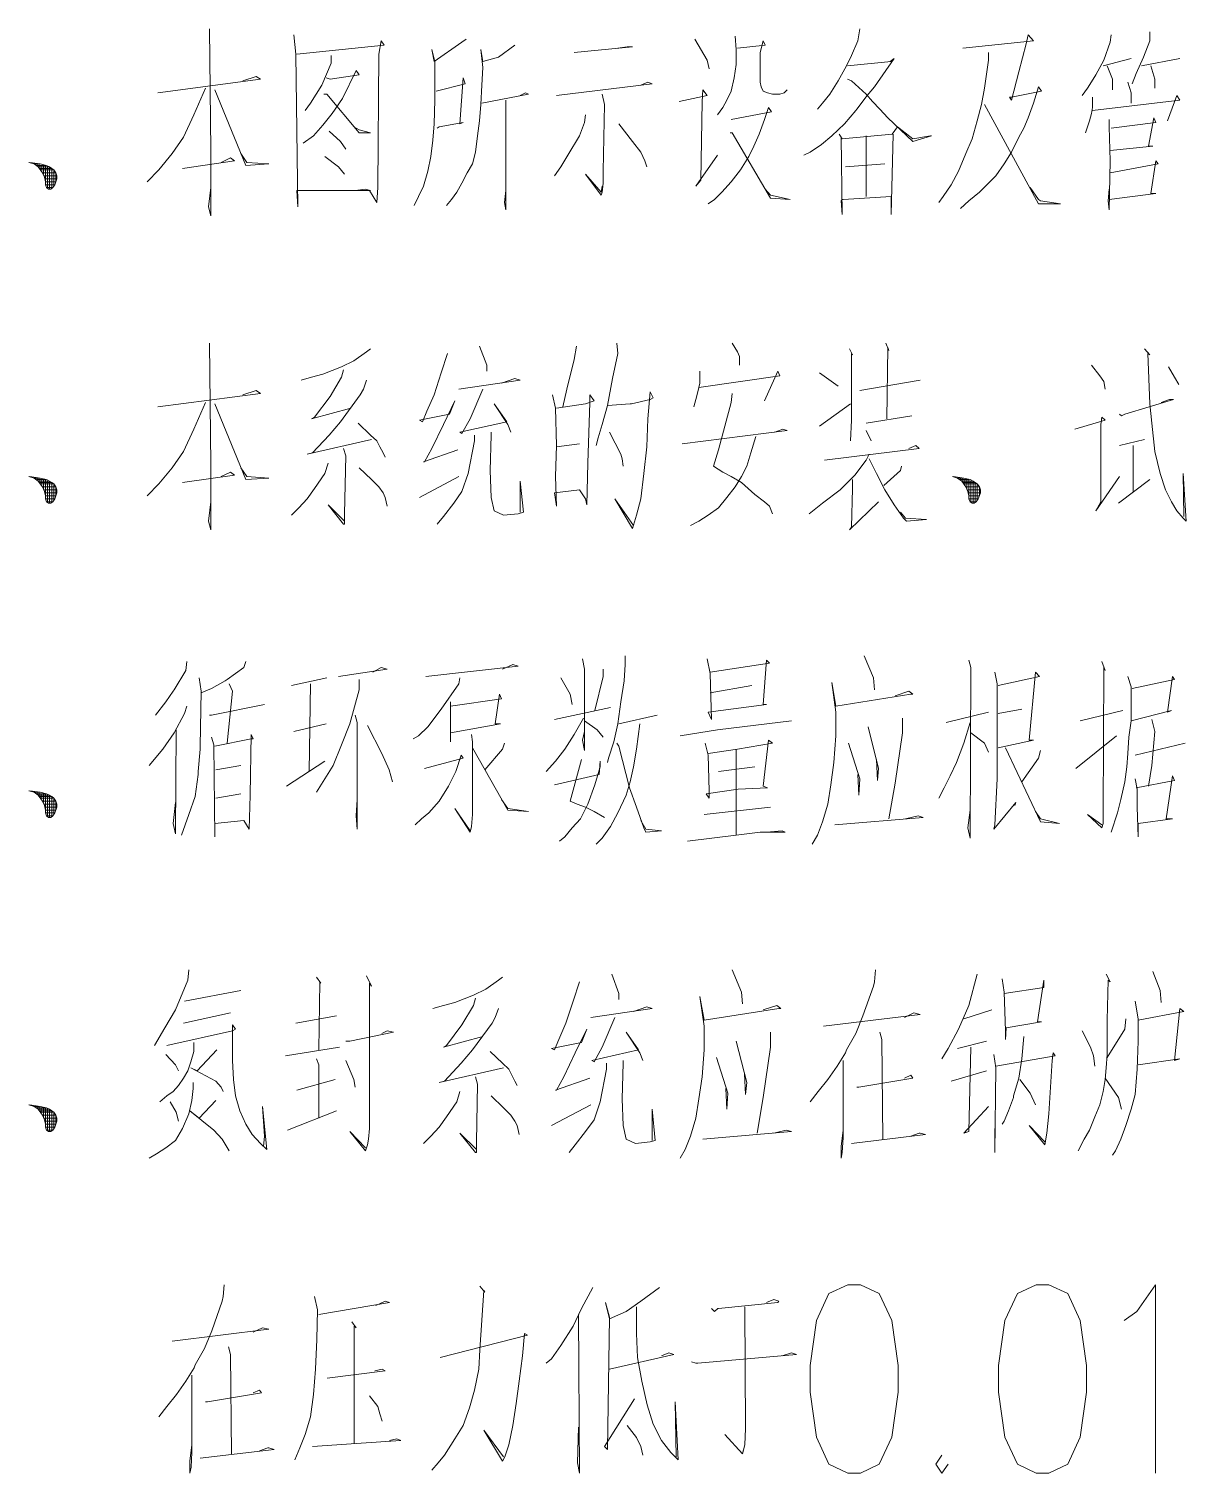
# Model space of a CAD drawing. Header units: millimetres. Extents: x 0 to 829, y 0 to 586.
# Drawn here: x 531.98 to 562.25, y 499.03 to 536.8 of the extents above; entities that cross this region are included whole.
import ezdxf

# ---------------------------------------------------------------- set-up
doc = ezdxf.new("R2010")
doc.units = ezdxf.units.MM

msp = doc.modelspace()

# ---------------------------------------------------------------- linework, layer by layer
at = {"color": 0, "lineweight": 0}
for points in [[(536.705528, 536.800778), (536.73375, 533.618722), (536.73375, 531.911278), (536.677306, 532.144111), (536.73375, 532.648583)], [(553.712944, 536.800778), (553.660028, 536.490333), (553.49775, 536.102278), (553.360167, 535.830639), (553.144972, 535.442583), (552.92625, 535.093333), (552.73575, 534.8605), (552.601694, 534.705278)], [(538.906861, 536.645556), (538.959778, 536.141083), (539.016222, 532.144111), (538.988, 532.570972), (540.917694, 532.570972), (540.780111, 532.609778), (540.508472, 532.570972)], [(538.988, 536.141083), (541.270472, 536.373917), (541.189333, 536.490333), (541.132889, 536.141083), (541.108194, 532.648583), (541.079972, 532.260528), (540.889472, 532.570972)], [(543.415361, 536.529139), (543.306, 536.451528), (542.57575, 535.947056), (542.519306, 536.2575), (542.600444, 535.947056), (542.600444, 534.938111), (542.57575, 534.317222), (542.547528, 533.890361), (542.491083, 533.4635), (542.409944, 533.075444), (542.304111, 532.687389), (542.166528, 532.41575), (542.057167, 532.182917)], [(544.692417, 536.373917), (544.2585, 536.063472), (543.852806, 535.947056), (543.796361, 536.2575), (543.852806, 535.791833), (543.824583, 535.326167), (543.796361, 534.821694), (543.768139, 534.394833), (543.715222, 534.006778), (543.662306, 533.579917), (543.581167, 533.269472), (543.443583, 533.036639), (543.306, 532.765), (543.171944, 532.532167), (543.034361, 532.338139), (542.900306, 532.182917)], [(549.394944, 536.529139), (549.7195, 535.985861), (549.775944, 535.753028)], [(550.453278, 536.60675), (550.4815, 536.2575), (550.4815, 535.869444), (550.425056, 535.520194), (550.343917, 535.170944), (550.234556, 534.938111), (550.128722, 534.744083), (549.991139, 534.550056)], [(550.509722, 536.296306), (551.239972, 536.373917), (551.187056, 536.490333), (551.105917, 536.179889), (551.105917, 535.90825), (551.105917, 535.675417), (551.105917, 535.403778), (551.134139, 535.287361), (551.187056, 535.170944), (551.296417, 535.132139), (551.430472, 535.093333), (551.620972, 535.093333), (551.730333, 535.132139), (551.811472, 535.20975)], [(556.404639, 536.296306), (558.253194, 536.490333), (558.115611, 536.645556), (558.062694, 536.412722), (557.872194, 535.675417), (557.681694, 534.938111), (557.62525, 535.015722), (557.681694, 535.015722), (558.468389, 535.170944), (558.38725, 535.287361), (558.253194, 534.8605), (558.115611, 534.472444), (558.00625, 534.200806), (557.872194, 533.967972), (557.681694, 533.579917), (557.491194, 533.269472), (557.272472, 532.959028), (557.081972, 532.765), (556.838556, 532.532167), (556.566917, 532.299333), (556.348194, 532.105306)], [(560.288722, 536.645556), (560.264028, 536.451528), (560.098222, 535.985861), (559.883028, 535.597806), (559.854806, 535.559), (559.664306, 535.248556), (559.53025, 535.054528)], [(561.294139, 536.723167), (561.294139, 536.490333), (561.131861, 536.063472), (560.941361, 535.636611), (560.832, 535.364972)], [(539.884056, 536.102278), (539.884056, 535.90825), (539.640639, 535.326167), (539.340778, 534.8605), (539.203194, 534.666472)], [(546.241111, 536.179889), (547.765111, 536.335111), (547.627528, 536.335111), (547.384111, 536.296306)], [(553.388389, 535.830639), (554.527861, 535.947056), (554.503167, 535.947056), (554.612528, 536.024667), (554.093944, 535.287361), (553.903444, 535.054528), (553.631806, 534.705278), (553.607111, 534.666472), (553.30725, 534.317222), (552.979167, 534.006778), (552.707528, 533.773944), (552.411194, 533.579917), (552.245389, 533.502306)], [(557.081972, 536.179889), (557.081972, 535.985861), (556.976139, 535.248556), (556.891472, 534.821694), (556.785639, 534.394833), (556.648056, 533.929167), (556.485778, 533.541111), (556.295278, 533.075444), (556.104778, 532.726194), (555.889583, 532.41575), (555.780222, 532.260528)], [(560.073528, 535.830639), (560.807306, 536.024667)], [(561.078944, 535.830639), (562.084361, 536.024667)], [(539.75, 535.520194), (539.855833, 535.481389), (540.617833, 535.597806), (540.536694, 535.714222), (540.183917, 534.976917), (539.912278, 534.588861), (539.665333, 534.278417), (539.421917, 534.006778), (539.150278, 533.81275)], [(560.179361, 535.830639), (560.316944, 535.481389), (560.316944, 535.20975)], [(561.322361, 535.830639), (561.431722, 535.481389), (561.431722, 535.248556)], [(536.596167, 535.248556), (536.296306, 534.550056), (536.024667, 533.967972), (535.728333, 533.541111), (535.375556, 533.11425), (535.075694, 532.803806)], [(535.347333, 535.132139), (538.0355, 535.481389), (537.926139, 535.559), (537.573361, 535.442583)], [(542.656889, 534.200806), (542.709806, 534.239611), (543.334222, 534.356028), (543.253083, 534.317222), (543.334222, 535.520194), (543.390667, 535.364972), (542.628667, 535.170944)], [(545.778972, 535.054528), (548.280167, 535.364972), (548.170806, 535.403778), (547.980306, 535.326167)], [(553.388389, 535.481389), (553.49775, 535.442583), (553.87875, 535.093333), (554.041028, 534.899306), (554.231528, 534.705278), (554.446722, 534.472444), (555.099361, 533.851556), (555.589722, 534.006778), (555.5615, 534.006778), (555.099361, 533.929167), (554.693667, 534.239611), (554.556083, 534.045583), (553.250806, 533.929167), (553.169667, 534.045583), (553.226111, 533.967972), (553.250806, 531.950083), (553.226111, 532.299333), (553.250806, 532.338139), (553.279028, 532.338139), (554.527861, 532.41575), (554.527861, 531.950083), (554.584306, 534.045583)], [(560.722639, 535.403778), (560.807306, 535.132139), (560.807306, 534.8605)], [(536.839583, 535.20975), (537.6545, 533.230667), (538.254222, 533.269472), (537.682722, 533.308278), (537.520444, 533.541111)], [(539.693556, 535.093333), (539.774694, 535.093333), (540.617833, 534.084389), (540.917694, 534.084389), (540.617833, 534.162), (540.48025, 534.239611)], [(543.824583, 534.8605), (545.045194, 535.093333), (544.964056, 535.132139), (544.83, 535.054528)], [(544.449, 534.938111), (544.449, 532.0665), (544.420778, 532.260528), (544.449, 532.570972)], [(546.974889, 535.093333), (547.031333, 534.821694), (547.003111, 533.075444), (547.003111, 532.765), (546.974889, 532.532167), (546.950194, 532.454556), (546.540972, 532.997833), (546.950194, 532.532167), (546.974889, 532.687389)], [(548.985722, 534.899306), (549.7195, 535.054528), (549.610139, 535.20975), (549.585444, 534.899306), (549.557222, 532.842611), (549.419639, 532.687389), (549.991139, 533.502306)], [(559.801889, 535.015722), (559.801889, 534.744083), (559.773667, 534.588861), (559.717222, 534.394833), (559.664306, 534.239611), (559.611389, 534.084389)], [(559.801889, 534.666472), (562.084361, 534.938111), (561.999694, 535.054528), (561.756278, 534.394833)], [(546.540972, 534.550056), (546.51275, 534.356028), (546.378694, 534.006778), (546.078833, 533.502306), (545.888333, 533.191861), (545.726056, 532.959028)], [(550.343917, 534.433639), (551.405778, 534.627667), (551.324639, 534.744083), (551.215278, 534.433639), (551.077694, 534.045583), (550.943639, 533.735139), (550.806056, 533.4635), (550.590861, 533.11425), (550.343917, 532.803806), (550.1005, 532.532167), (549.91, 532.338139), (549.747722, 532.221722)], [(556.976139, 534.821694), (558.38725, 532.221722), (558.95875, 532.221722), (558.440167, 532.299333), (558.38725, 532.338139), (558.168528, 532.648583)], [(539.831139, 534.123194), (540.127472, 533.851556), (540.265056, 533.657528)], [(547.408806, 534.317222), (547.765111, 533.851556), (547.980306, 533.579917), (548.089667, 533.347083), (548.142583, 533.191861)], [(560.235806, 534.433639), (560.235806, 534.239611), (560.264028, 533.347083), (560.235806, 532.0665), (560.207583, 532.299333), (560.235806, 532.609778)], [(560.288722, 534.200806), (561.456417, 534.356028), (561.4035, 534.472444), (561.265917, 533.735139), (561.375278, 533.735139), (560.264028, 533.618722)], [(550.319222, 534.084389), (550.372139, 534.084389), (551.377556, 532.376944), (551.892611, 532.338139), (551.377556, 532.454556), (551.239972, 532.609778)], [(553.87875, 534.006778), (553.87875, 532.41575)], [(535.999972, 533.153056), (537.358167, 533.347083), (537.248806, 533.424694), (537.005389, 533.308278)], [(539.721778, 533.4635), (540.074556, 533.191861), (540.236833, 532.997833)], [(560.264028, 533.036639), (561.512861, 533.269472), (561.456417, 533.347083), (561.322361, 532.493361), (561.456417, 532.493361), (560.235806, 532.338139)], [(532.003, 533.308278), (532.274639, 533.269472), (532.440444, 533.230667), (532.521583, 533.191861), (532.5745, 533.153056), (532.630944, 533.11425), (532.683861, 533.036639), (532.712083, 532.959028), (532.712083, 532.881417), (532.655639, 532.726194), (532.602722, 532.648583), (532.549806, 532.609778), (532.493361, 532.609778), (532.440444, 532.648583), (532.412222, 532.726194), (532.412222, 532.803806), (532.384, 532.920222), (532.331083, 533.036639), (532.221722, 533.191861), (532.112361, 533.269472), (531.978306, 533.308278)], [(532.112361, 533.269472), (532.249944, 533.269472)], [(532.1935, 533.230667), (532.1935, 533.269472)], [(532.412222, 533.230667), (532.1935, 533.230667)], [(532.221722, 533.191861), (532.521583, 533.191861)], [(532.249944, 533.269472), (532.249944, 533.153056)], [(532.5745, 533.153056), (532.249944, 533.153056)], [(532.302861, 533.075444), (532.302861, 533.230667)], [(532.302861, 533.11425), (532.602722, 533.11425)], [(532.683861, 533.036639), (532.331083, 533.036639)], [(532.359306, 533.230667), (532.359306, 532.997833)], [(532.412222, 532.726194), (532.412222, 533.230667)], [(532.465139, 533.191861), (532.465139, 532.648583)], [(532.521583, 532.609778), (532.521583, 533.191861)], [(532.5745, 533.153056), (532.5745, 532.648583)], [(532.630944, 532.687389), (532.630944, 533.11425)], [(532.683861, 533.036639), (532.683861, 532.803806)], [(553.335472, 533.191861), (554.365583, 533.269472)], [(532.384, 532.959028), (532.712083, 532.959028)], [(532.712083, 532.881417), (532.412222, 532.881417)], [(532.412222, 532.803806), (532.683861, 532.803806)], [(532.655639, 532.726194), (532.412222, 532.726194)], [(532.440444, 532.648583), (532.602722, 532.648583)], [(536.705528, 528.584583), (536.73375, 525.402528), (536.73375, 523.695083), (536.677306, 523.927917), (536.73375, 524.432389)], [(540.917694, 528.429361), (540.808333, 528.35175), (540.48025, 528.118917), (540.155694, 527.963694), (539.665333, 527.769667), (539.369, 527.692056), (539.097361, 527.614444)], [(543.768139, 528.506972), (543.958639, 528.0025), (543.958639, 527.847278)], [(546.297556, 528.506972), (546.241111, 528.157722), (546.050611, 527.381611), (545.944778, 526.915944)], [(547.355889, 528.584583), (547.384111, 528.312944), (547.246528, 527.65325), (547.112472, 526.95475), (546.974889, 526.450278), (546.865528, 526.101028), (546.812611, 525.907)], [(550.372139, 528.584583), (550.509722, 528.35175), (550.562639, 528.235333), (550.562639, 528.118917), (550.562639, 528.0025)], [(553.441306, 528.429361), (553.522444, 528.274139), (553.49775, 528.312944), (553.49775, 526.566694), (553.469528, 526.023417)], [(554.393806, 528.584583), (554.474944, 528.390556), (554.446722, 528.468167), (554.422028, 526.6055)], [(561.160083, 528.429361), (561.294139, 528.274139), (561.241222, 528.312944), (561.294139, 526.993556), (561.350583, 526.489083), (561.431722, 525.751778), (561.565778, 525.169694), (561.703361, 524.742833), (561.865639, 524.432389), (561.999694, 524.199556), (562.1655, 524.005528), (562.246639, 523.927917), (562.1655, 525.169694), (562.190194, 524.044333)], [(542.928528, 528.312944), (542.762722, 527.808472), (542.57575, 527.226389), (542.38525, 526.799528), (542.275889, 526.527889), (542.19475, 526.566694), (542.981444, 526.721917), (543.119028, 527.071167), (542.819167, 526.450278), (542.519306, 525.829389), (542.328806, 525.480139), (542.304111, 525.480139), (543.200167, 525.790583)], [(540.208611, 527.886083), (540.155694, 527.692056), (539.855833, 527.187583), (539.450139, 526.644306), (539.369, 526.6055), (540.399111, 526.877139)], [(549.529, 527.847278), (549.529, 527.536833), (549.476083, 527.304), (549.419639, 527.109972), (549.366722, 526.915944)], [(549.504306, 527.420417), (551.620972, 527.730861), (551.568056, 527.847278), (551.215278, 527.071167)], [(552.654611, 527.808472), (553.144972, 527.459222)], [(559.773667, 528.0025), (559.992389, 527.730861), (560.098222, 527.575639), (560.126444, 527.381611)], [(561.7845, 527.963694), (561.946778, 527.692056), (562.056139, 527.498028)], [(535.347333, 526.915944), (538.0355, 527.265194), (537.926139, 527.342806), (537.573361, 527.226389)], [(540.808333, 527.614444), (540.727194, 527.381611), (540.646056, 527.226389), (540.127472, 526.527889), (539.831139, 526.178639), (539.393694, 525.712972), (539.259639, 525.674167), (540.942389, 526.062222)], [(543.224861, 527.381611), (544.83, 527.614444), (544.692417, 527.65325), (544.339639, 527.536833)], [(543.852806, 527.381611), (543.524722, 526.6055), (543.306, 526.217444), (543.253083, 526.25625), (544.477222, 526.527889), (544.149139, 526.993556), (544.501917, 526.450278), (544.583056, 526.25625)], [(547.112472, 526.95475), (547.708667, 526.993556), (547.736889, 526.993556), (548.22725, 527.109972), (548.308389, 527.148778), (548.22725, 527.304), (548.170806, 526.6055), (548.142583, 525.868194), (548.061444, 525.169694), (547.980306, 524.51), (547.870944, 524.083139), (547.765111, 523.733889), (547.302972, 524.51), (547.789806, 523.8115)], [(553.712944, 527.342806), (555.289861, 527.614444)], [(536.596167, 527.032361), (536.296306, 526.333861), (536.024667, 525.751778), (535.728333, 525.324917), (535.375556, 524.898056), (535.075694, 524.587611)], [(536.839583, 526.993556), (537.6545, 525.014472), (538.254222, 525.053278), (537.682722, 525.092083), (537.520444, 525.324917)], [(545.673139, 527.226389), (545.754278, 526.877139), (545.778972, 525.907), (545.754278, 525.092083), (545.778972, 524.315972), (545.726056, 524.665222), (546.378694, 524.742833), (546.540972, 524.51), (546.569194, 524.354778), (546.593889, 525.441333), (546.650333, 527.032361), (546.650333, 527.226389), (546.759694, 527.071167), (546.540972, 526.993556), (545.778972, 526.877139)], [(550.372139, 527.265194), (550.343917, 527.032361), (550.019361, 525.790583), (549.881778, 525.363722), (550.128722, 525.2085), (550.343917, 525.092083), (550.615556, 524.936861), (550.968333, 524.626417), (551.215278, 524.432389), (551.349333, 524.315972), (551.430472, 524.121944)], [(552.654611, 526.411472), (553.469528, 526.993556)], [(560.507444, 526.721917), (560.560361, 526.683111), (560.6415, 526.721917), (561.918556, 527.109972), (561.812722, 527.109972), (561.594, 527.032361)], [(553.87875, 526.489083), (555.071139, 526.683111)], [(559.33975, 526.333861), (560.126444, 526.566694), (560.045306, 526.644306), (560.017083, 526.450278), (560.017083, 524.432389), (559.883028, 524.199556), (560.507444, 525.092083)], [(540.589611, 526.489083), (540.917694, 526.178639), (541.079972, 526.023417), (541.161111, 525.868194), (541.24225, 525.712972), (541.298694, 525.596556)], [(543.634083, 526.178639), (543.634083, 526.023417), (543.471806, 525.169694), (543.306, 524.704028), (543.090806, 524.393583), (542.819167, 524.044333), (542.656889, 523.850306)], [(544.068, 526.25625), (544.068, 526.178639), (544.039778, 525.247306), (544.068, 524.548806), (544.149139, 524.199556), (544.396083, 524.083139), (544.773556, 524.121944), (544.911139, 524.16075), (544.83, 524.975667), (544.83, 524.16075)], [(547.165389, 526.25625), (547.46525, 525.674167), (547.493472, 525.55775), (547.518167, 525.363722)], [(549.066861, 525.945806), (551.811472, 526.295056), (551.702111, 526.333861), (551.486917, 526.25625)], [(553.87875, 526.295056), (554.012806, 526.023417)], [(540.208611, 525.829389), (540.265056, 525.635361), (540.236833, 524.121944), (540.236833, 523.850306), (540.208611, 523.850306), (539.802917, 524.354778), (540.236833, 523.927917)], [(545.778972, 525.868194), (546.378694, 525.945806)], [(550.996556, 526.139833), (550.8625, 525.712972), (550.753139, 525.363722), (550.615556, 525.092083), (550.453278, 524.820444), (550.234556, 524.548806), (550.019361, 524.277167), (549.747722, 524.083139), (549.504306, 523.927917), (549.285583, 523.8115)], [(552.788667, 525.518944), (555.261639, 525.829389), (555.1805, 525.907), (554.99, 525.829389)], [(560.507444, 525.907), (561.160083, 526.062222)], [(560.860222, 525.907), (560.860222, 524.704028)], [(539.802917, 525.441333), (539.721778, 525.169694), (539.450139, 524.781639), (539.259639, 524.51), (539.040917, 524.277167), (538.850417, 524.083139)], [(553.959889, 525.674167), (553.87875, 525.518944), (553.578889, 525.130889), (553.197889, 524.742833), (552.73575, 524.393583), (552.382972, 524.121944)], [(553.959889, 525.55775), (554.150389, 525.169694), (554.365583, 524.742833), (554.612528, 524.354778), (554.855944, 524.005528), (554.937083, 523.927917), (555.452139, 523.966722), (554.908861, 524.005528), (554.774806, 524.16075)], [(532.003, 525.092083), (532.274639, 525.053278), (532.440444, 525.014472), (532.521583, 524.975667), (532.5745, 524.936861), (532.630944, 524.898056), (532.683861, 524.820444), (532.712083, 524.742833), (532.712083, 524.665222), (532.655639, 524.51), (532.602722, 524.432389), (532.549806, 524.393583), (532.493361, 524.393583), (532.440444, 524.432389), (532.412222, 524.51), (532.412222, 524.587611), (532.384, 524.704028), (532.331083, 524.820444), (532.221722, 524.975667), (532.112361, 525.053278), (531.978306, 525.092083)], [(532.112361, 525.053278), (532.249944, 525.053278)], [(532.1935, 525.014472), (532.1935, 525.053278)], [(532.249944, 525.053278), (532.249944, 524.936861)], [(535.999972, 524.936861), (537.358167, 525.130889), (537.248806, 525.2085), (537.005389, 525.092083)], [(540.617833, 525.324917), (540.942389, 525.014472), (541.132889, 524.820444), (541.24225, 524.665222), (541.298694, 524.548806), (541.351611, 524.315972)], [(542.19475, 524.548806), (543.224861, 525.092083)], [(554.7995, 525.363722), (554.774806, 525.247306), (554.337361, 524.85925)], [(556.161222, 525.092083), (556.432861, 525.053278), (556.595139, 525.014472), (556.676278, 524.975667), (556.729194, 524.936861), (556.785639, 524.898056), (556.838556, 524.820444), (556.866778, 524.742833), (556.866778, 524.665222), (556.810333, 524.51), (556.757417, 524.432389), (556.7045, 524.393583), (556.648056, 524.393583), (556.595139, 524.432389), (556.566917, 524.51), (556.566917, 524.587611), (556.538694, 524.704028), (556.485778, 524.820444), (556.376417, 524.975667), (556.267056, 525.053278), (556.133, 525.092083)], [(556.267056, 525.053278), (556.404639, 525.053278)], [(556.348194, 525.014472), (556.348194, 525.053278)], [(556.404639, 525.053278), (556.404639, 524.936861)], [(532.412222, 525.014472), (532.1935, 525.014472)], [(532.221722, 524.975667), (532.521583, 524.975667)], [(532.5745, 524.936861), (532.249944, 524.936861)], [(532.302861, 524.85925), (532.302861, 525.014472)], [(532.302861, 524.898056), (532.602722, 524.898056)], [(532.683861, 524.820444), (532.331083, 524.820444)], [(532.359306, 525.014472), (532.359306, 524.781639)], [(532.384, 524.742833), (532.712083, 524.742833)], [(532.412222, 524.51), (532.412222, 525.014472)], [(532.712083, 524.665222), (532.412222, 524.665222)], [(532.465139, 524.975667), (532.465139, 524.432389)], [(532.521583, 524.393583), (532.521583, 524.975667)], [(532.5745, 524.936861), (532.5745, 524.432389)], [(532.630944, 524.471194), (532.630944, 524.898056)], [(532.683861, 524.820444), (532.683861, 524.587611)], [(553.522444, 525.014472), (553.522444, 524.781639), (553.49775, 523.772694), (553.441306, 523.695083), (554.203306, 524.432389)], [(556.566917, 525.014472), (556.348194, 525.014472)], [(556.376417, 524.975667), (556.676278, 524.975667)], [(556.729194, 524.936861), (556.404639, 524.936861)], [(556.457556, 524.85925), (556.457556, 525.014472)], [(556.457556, 524.898056), (556.757417, 524.898056)], [(556.838556, 524.820444), (556.485778, 524.820444)], [(556.514, 525.014472), (556.514, 524.781639)], [(556.538694, 524.742833), (556.866778, 524.742833)], [(556.566917, 524.51), (556.566917, 525.014472)], [(556.866778, 524.665222), (556.566917, 524.665222)], [(556.619833, 524.975667), (556.619833, 524.432389)], [(556.676278, 524.393583), (556.676278, 524.975667)], [(556.729194, 524.936861), (556.729194, 524.432389)], [(556.785639, 524.471194), (556.785639, 524.898056)], [(556.838556, 524.820444), (556.838556, 524.587611)], [(560.479222, 524.393583), (561.294139, 525.014472)], [(532.412222, 524.587611), (532.683861, 524.587611)], [(532.655639, 524.51), (532.412222, 524.51)], [(532.440444, 524.432389), (532.602722, 524.432389)], [(556.566917, 524.587611), (556.838556, 524.587611)], [(556.810333, 524.51), (556.566917, 524.51)], [(556.595139, 524.432389), (556.757417, 524.432389)], [(536.105806, 520.251972), (536.081111, 520.019139), (535.78125, 519.514667), (535.753028, 519.475861), (535.562528, 519.204222), (535.290889, 518.854972)], [(537.6545, 520.251972), (537.601583, 520.09675), (537.167667, 519.786306), (537.111222, 519.7475), (536.758444, 519.553472), (536.486806, 519.437056)], [(542.357028, 519.863917), (544.773556, 520.135556), (544.6395, 520.174361), (544.367861, 520.057944)], [(546.459833, 520.329583), (546.51275, 520.057944), (546.51275, 517.923639), (546.459833, 518.195278), (546.51275, 518.428111)], [(547.574611, 520.407194), (547.574611, 520.174361), (547.546389, 519.7475), (547.46525, 519.204222), (547.384111, 518.622139), (547.27475, 518.156472), (547.137167, 517.729611), (547.112472, 517.613194)], [(549.7195, 520.329583), (549.800639, 519.941528), (549.828861, 518.738556), (549.747722, 518.932583), (551.268194, 519.126611), (551.187056, 519.126611), (551.268194, 520.290778), (551.349333, 520.213167), (549.800639, 519.980333)], [(553.822306, 520.407194), (554.065722, 519.825111), (554.093944, 519.514667)], [(556.566917, 520.290778), (556.619833, 520.09675), (556.595139, 515.634111), (556.538694, 515.90575), (556.595139, 516.371417)], [(560.045306, 520.251972), (560.126444, 520.019139), (560.098222, 520.09675), (560.073528, 516.293806), (560.073528, 516.022167), (560.045306, 515.90575), (559.664306, 516.255), (560.045306, 515.983361)], [(536.433889, 519.825111), (536.486806, 519.475861), (536.462111, 518.040056), (536.462111, 517.962444), (536.405667, 517.380361), (536.405667, 517.30275), (536.324528, 516.720667), (536.16225, 516.255), (535.97175, 515.711722)], [(538.850417, 519.631083), (539.774694, 519.825111)], [(540.617833, 519.786306), (540.617833, 519.514667), (540.374417, 518.622139), (540.155694, 518.078861), (539.936972, 517.535583), (539.721778, 517.186333), (539.503056, 516.837083)], [(540.074556, 519.863917), (541.351611, 520.057944), (541.189333, 520.09675), (540.970611, 519.980333)], [(543.253083, 519.825111), (543.224861, 519.669889), (542.762722, 519.010194), (542.409944, 518.544528), (542.166528, 518.311694), (542.028944, 518.234083)], [(545.888333, 519.825111), (546.13175, 519.39825), (546.188194, 519.126611)], [(547.003111, 520.057944), (547.003111, 519.863917), (546.784389, 518.971389)], [(557.247778, 519.980333), (557.300694, 519.669889), (557.300694, 518.3505), (557.300694, 518.272889), (557.300694, 517.263944), (557.300694, 517.186333), (557.247778, 515.983361), (557.219556, 515.866944), (557.791056, 516.565444), (557.762833, 516.487833)], [(557.328917, 519.631083), (558.415472, 519.863917), (558.306111, 519.980333), (558.143833, 518.195278), (558.253194, 518.195278), (557.328917, 518.00125)], [(560.722639, 519.863917), (560.807306, 519.592278), (560.807306, 519.126611), (560.807306, 518.69975), (560.750861, 518.272889), (560.722639, 517.846028), (560.697944, 517.496778), (560.6415, 517.108722), (560.535667, 516.643056), (560.451, 516.293806), (560.288722, 515.789333)], [(560.832, 519.553472), (561.946778, 519.786306), (561.893861, 519.863917), (561.756278, 518.932583), (561.865639, 518.971389), (560.807306, 518.69975)], [(537.220583, 519.669889), (537.301722, 519.475861), (537.167667, 518.117667)], [(539.340778, 519.669889), (539.312556, 517.380361)], [(543.009667, 519.204222), (543.009667, 518.156472), (543.009667, 518.389306), (544.311417, 518.622139), (544.177361, 518.622139), (544.286722, 519.39825), (544.339639, 519.281833), (543.009667, 519.087806)], [(549.800639, 519.437056), (550.887194, 519.631083)], [(554.637222, 519.359444), (554.99, 519.475861), (555.099361, 519.39825), (555.046444, 519.39825), (553.088528, 519.087806), (552.979167, 519.708694), (553.088528, 518.932583), (553.088528, 518.311694), (553.035611, 517.613194), (552.954472, 517.031111), (552.873333, 516.526639), (552.73575, 516.060972), (552.601694, 515.711722), (552.464111, 515.478889)], [(536.105806, 519.087806), (536.052889, 518.893778), (535.78125, 518.389306), (535.481389, 517.962444), (535.128611, 517.535583)], [(536.705528, 518.854972), (536.758444, 518.854972), (538.144861, 519.126611)], [(545.726056, 518.738556), (547.193611, 519.049)], [(557.328917, 518.893778), (557.953333, 519.010194)], [(539.75, 518.622139), (538.906861, 518.428111)], [(540.508472, 518.854972), (540.564917, 518.660944), (540.564917, 515.866944), (540.536694, 516.216194), (540.564917, 516.643056)], [(546.488056, 518.777361), (546.241111, 518.3505), (545.997694, 517.962444), (545.754278, 517.652), (545.507333, 517.380361)], [(546.51275, 518.69975), (546.840833, 518.466917), (547.003111, 518.272889)], [(547.955611, 518.622139), (547.870944, 517.962444), (547.789806, 517.496778), (547.708667, 517.108722), (547.599306, 516.759472), (547.384111, 516.293806), (547.193611, 515.944556), (546.974889, 515.634111), (546.812611, 515.478889)], [(547.408806, 518.622139), (548.414222, 518.854972)], [(549.013944, 518.311694), (549.991139, 518.466917), (551.920833, 518.69975)], [(554.827722, 518.777361), (554.827722, 518.389306), (554.637222, 517.069917), (554.474944, 516.138583)], [(556.595139, 518.660944), (556.432861, 518.117667), (556.242361, 517.613194), (556.076556, 517.263944), (555.914278, 516.9535), (555.780222, 516.681861)], [(557.081972, 518.932583), (555.970722, 518.660944)], [(559.473806, 518.69975), (560.588583, 518.971389)], [(561.350583, 518.738556), (561.431722, 518.428111), (561.350583, 517.535583), (561.265917, 516.992306)], [(535.834167, 518.466917), (535.809472, 515.750528), (535.753028, 516.022167), (535.809472, 516.565444)], [(536.758444, 518.272889), (536.814889, 518.078861), (536.839583, 515.672917), (536.839583, 516.022167), (537.601583, 516.099778), (537.739167, 515.866944), (537.763861, 516.759472), (537.792083, 518.3505), (537.845, 518.234083), (537.792083, 518.234083), (536.839583, 518.040056)], [(540.836556, 518.583333), (541.214028, 517.846028), (541.404528, 517.419167), (541.485667, 517.108722)], [(543.552944, 518.3505), (543.581167, 518.156472), (543.581167, 516.255), (543.552944, 515.944556), (543.524722, 515.789333), (543.119028, 516.410222), (543.524722, 515.828139)], [(553.931667, 518.544528), (554.203306, 517.457972), (554.175083, 517.147528), (554.150389, 517.690806)], [(556.619833, 518.389306), (556.976139, 518.117667), (557.081972, 517.884833)], [(559.364444, 517.457972), (560.426306, 518.311694)], [(543.581167, 518.00125), (544.501917, 516.371417), (545.045194, 516.332611), (544.501917, 516.410222), (544.339639, 516.643056)], [(544.420778, 518.117667), (544.367861, 517.962444), (543.905722, 517.419167)], [(547.355889, 518.117667), (547.408806, 518.040056), (547.683972, 516.9535), (547.870944, 516.449028), (548.061444, 515.90575), (548.117889, 515.789333), (548.523583, 515.828139), (548.117889, 515.866944), (547.980306, 516.099778)], [(549.666583, 518.117667), (549.747722, 517.807222), (549.775944, 516.875889), (549.775944, 516.681861), (549.691278, 516.798278), (550.534417, 516.914694), (551.296417, 516.9535), (551.187056, 516.992306), (551.324639, 518.195278), (551.430472, 518.117667), (550.509722, 517.962444), (549.747722, 517.846028)], [(550.4815, 517.962444), (550.4815, 515.711722)], [(553.416611, 518.117667), (553.712944, 517.186333), (553.68825, 516.759472), (553.660028, 517.30275)], [(557.519417, 518.00125), (558.440167, 516.060972), (558.930528, 516.022167), (558.440167, 516.138583), (558.306111, 516.332611)], [(558.440167, 517.923639), (558.38725, 517.729611), (557.953333, 517.108722)], [(560.913139, 517.807222), (562.218417, 518.117667)], [(536.867806, 517.419167), (537.520444, 517.535583)], [(538.716361, 516.992306), (539.721778, 517.652)], [(542.328806, 517.457972), (543.334222, 517.729611), (543.281306, 517.807222), (543.143722, 517.380361), (542.953222, 516.992306), (542.709806, 516.60425), (542.438167, 516.293806), (542.247667, 516.138583), (542.085389, 515.983361)], [(545.726056, 517.031111), (546.89375, 517.30275), (546.921972, 517.652), (546.921972, 517.496778), (546.784389, 517.031111), (546.593889, 516.526639), (546.406917, 516.138583), (546.188194, 515.90575), (545.997694, 515.672917), (545.860111, 515.5565)], [(546.431611, 517.690806), (546.13175, 516.60425), (546.32225, 516.526639), (546.540972, 516.449028), (546.759694, 516.332611), (547.031333, 516.177389)], [(550.019361, 517.380361), (550.968333, 517.496778)], [(560.913139, 517.186333), (560.969583, 516.914694), (560.969583, 516.449028), (560.994278, 515.672917), (560.994278, 516.022167), (561.893861, 516.138583), (561.728056, 516.138583), (561.893861, 517.263944), (561.946778, 517.147528), (560.941361, 516.9535)], [(532.003, 516.875889), (532.274639, 516.837083), (532.440444, 516.798278), (532.521583, 516.759472), (532.5745, 516.720667), (532.630944, 516.681861), (532.683861, 516.60425), (532.712083, 516.526639), (532.712083, 516.449028), (532.655639, 516.293806), (532.602722, 516.216194), (532.549806, 516.177389), (532.493361, 516.177389), (532.440444, 516.216194), (532.412222, 516.293806), (532.412222, 516.371417), (532.384, 516.487833), (532.331083, 516.60425), (532.221722, 516.759472), (532.112361, 516.837083), (531.978306, 516.875889)], [(532.112361, 516.837083), (532.249944, 516.837083)], [(532.1935, 516.798278), (532.1935, 516.837083)], [(532.412222, 516.798278), (532.1935, 516.798278)], [(532.221722, 516.759472), (532.521583, 516.759472)], [(532.249944, 516.837083), (532.249944, 516.720667)], [(532.5745, 516.720667), (532.249944, 516.720667)], [(532.302861, 516.643056), (532.302861, 516.798278)], [(532.359306, 516.798278), (532.359306, 516.565444)], [(532.412222, 516.293806), (532.412222, 516.798278)], [(532.465139, 516.759472), (532.465139, 516.216194)], [(532.521583, 516.177389), (532.521583, 516.759472)], [(532.5745, 516.720667), (532.5745, 516.216194)], [(537.520444, 516.798278), (536.867806, 516.681861)], [(532.302861, 516.681861), (532.602722, 516.681861)], [(532.683861, 516.60425), (532.331083, 516.60425)], [(532.384, 516.526639), (532.712083, 516.526639)], [(532.712083, 516.449028), (532.412222, 516.449028)], [(532.412222, 516.371417), (532.683861, 516.371417)], [(532.630944, 516.255), (532.630944, 516.681861)], [(532.683861, 516.60425), (532.683861, 516.371417)], [(549.638361, 516.255), (551.377556, 516.449028)], [(532.655639, 516.293806), (532.412222, 516.293806)], [(532.440444, 516.216194), (532.602722, 516.216194)], [(553.060306, 515.983361), (555.371, 516.177389), (555.236944, 516.216194), (554.908861, 516.138583)], [(549.204444, 515.5565), (550.4815, 515.711722), (551.105917, 515.789333), (551.758556, 515.789333), (551.677417, 515.828139), (551.268194, 515.789333)], [(536.16225, 512.191), (536.134028, 511.919361), (535.809472, 511.14325), (535.537833, 510.677583), (535.266194, 510.211917)], [(550.372139, 512.191), (550.615556, 511.608917), (550.643778, 511.298472)], [(554.122167, 512.191), (554.093944, 511.880556), (554.065722, 511.764139), (553.794083, 510.988028), (553.607111, 510.522361), (553.360167, 510.0955), (553.335472, 510.017889), (553.11675, 509.668639), (552.873333, 509.319389), (552.626389, 509.008944), (552.411194, 508.737306)], [(539.503056, 511.996972), (539.612417, 511.84175), (539.584194, 511.880556), (539.5595, 510.0955)], [(540.808333, 512.035778), (540.942389, 511.764139), (540.889472, 511.84175), (540.889472, 508.34925), (540.889472, 508.038806), (540.86125, 507.767167), (540.836556, 507.611944), (540.780111, 507.456722), (540.374417, 507.961194), (540.780111, 507.534333)], [(544.367861, 511.996972), (544.2585, 511.919361), (543.933944, 511.686528), (543.605861, 511.531306), (543.119028, 511.337278), (542.819167, 511.259667), (542.547528, 511.182056)], [(546.378694, 511.880556), (546.216417, 511.376083), (546.025917, 510.794), (545.835417, 510.367139), (545.726056, 510.0955), (545.644917, 510.134306), (546.431611, 510.289528), (546.569194, 510.638778), (546.269333, 510.017889), (545.969472, 509.397), (545.778972, 509.04775), (545.754278, 509.04775), (546.650333, 509.358194)], [(547.221833, 512.074583), (547.408806, 511.570111), (547.408806, 511.414889)], [(556.785639, 512.074583), (556.566917, 511.259667), (556.295278, 510.638778), (556.023639, 510.134306), (555.861361, 509.862667)], [(557.438278, 511.958167), (557.491194, 511.608917), (557.519417, 510.599972), (557.519417, 510.367139), (557.544111, 510.677583), (558.468389, 510.832806), (558.359028, 510.832806), (558.524833, 511.919361), (558.524833, 511.725333), (557.491194, 511.570111)], [(560.154667, 512.074583), (560.264028, 511.880556), (560.207583, 511.919361), (560.179361, 510.871611), (560.179361, 510.405944), (560.179361, 509.979083), (560.154667, 509.629833), (560.126444, 509.319389), (560.073528, 509.008944), (559.992389, 508.659694), (559.854806, 508.34925), (559.717222, 508), (559.583167, 507.767167), (559.420889, 507.456722)], [(561.375278, 512.152194), (561.565778, 511.647722), (561.594, 511.337278)], [(536.052889, 511.376083), (537.520444, 511.647722)], [(543.662306, 511.453694), (543.605861, 511.259667), (543.306, 510.755194), (542.900306, 510.211917), (542.819167, 510.173111), (543.852806, 510.44475)], [(551.187056, 511.14325), (551.539833, 511.259667), (551.649194, 511.182056), (551.596278, 511.182056), (549.638361, 510.871611), (549.529, 511.4925), (549.638361, 510.716389), (549.638361, 510.0955), (549.585444, 509.397), (549.504306, 508.814917), (549.419639, 508.310444), (549.285583, 507.844778), (549.148, 507.495528), (549.013944, 507.262694)], [(536.024667, 510.794), (537.248806, 511.065639)], [(544.2585, 511.182056), (544.177361, 510.949222), (544.096222, 510.794), (543.581167, 510.0955), (543.281306, 509.74625), (542.847389, 509.280583), (542.709806, 509.241778), (544.396083, 509.629833)], [(546.678556, 510.949222), (548.280167, 511.182056), (548.142583, 511.220861), (547.789806, 511.104444)], [(552.763972, 510.716389), (555.289861, 511.026833), (555.127583, 511.065639), (554.884167, 510.949222)], [(556.432861, 510.910417), (557.163111, 511.14325)], [(560.913139, 511.376083), (560.994278, 510.910417), (560.994278, 510.328333), (560.969583, 509.591028), (560.913139, 508.931333), (560.807306, 508.543278), (560.669722, 508.116417), (560.535667, 507.767167), (560.398083, 507.456722), (560.316944, 507.340306)], [(560.994278, 510.871611), (562.190194, 511.104444), (562.084361, 511.182056), (561.946778, 509.823861), (562.084361, 509.862667), (560.994278, 509.707444)], [(535.59075, 510.211917), (537.301722, 510.599972), (537.301722, 510.755194), (537.382861, 510.638778), (537.301722, 510.599972), (537.301722, 509.823861), (537.329944, 509.319389), (537.382861, 508.892528), (537.492222, 508.504472), (537.6545, 508.155222), (537.820306, 507.883583), (538.0355, 507.65075), (538.201306, 507.495528), (538.091944, 508.620889), (538.144861, 507.844778), (538.116639, 507.573139)], [(538.959778, 510.794), (540.021639, 510.988028)], [(547.302972, 510.949222), (546.974889, 510.173111), (546.759694, 509.785056), (546.70325, 509.823861), (547.927389, 510.0955), (547.599306, 510.561167), (547.955611, 510.017889), (548.03675, 509.823861)], [(560.669722, 510.910417), (560.6415, 510.638778), (560.179361, 509.901472)], [(540.265056, 510.328333), (540.374417, 510.328333), (541.513889, 510.561167), (541.351611, 510.599972), (541.214028, 510.522361)], [(550.4815, 510.328333), (550.753139, 509.241778), (550.724917, 508.931333), (550.696694, 509.474611)], [(551.377556, 510.561167), (551.377556, 510.173111), (551.187056, 508.853722), (551.024778, 507.922389)], [(554.231528, 510.561167), (554.284444, 510.367139), (554.312667, 507.767167)], [(557.029056, 510.328333), (556.267056, 510.134306)], [(558.00625, 510.44475), (557.953333, 509.862667), (557.872194, 509.358194), (557.734611, 508.892528), (557.734611, 508.853722), (557.600556, 508.504472), (557.491194, 508.232833), (557.438278, 508.155222)], [(559.53025, 510.599972), (559.745444, 510.173111), (559.826583, 509.940278), (559.854806, 509.668639)], [(536.296306, 510.289528), (536.296306, 510.056694), (536.215167, 509.785056), (536.134028, 509.552222), (536.024667, 509.358194), (535.890611, 509.164167), (535.753028, 509.008944), (535.59075, 508.892528), (535.40025, 508.737306)], [(535.562528, 509.979083), (535.809472, 509.707444), (535.890611, 509.552222)], [(536.896028, 510.0955), (536.377444, 509.552222), (536.215167, 509.629833), (536.867806, 509.280583), (537.005389, 509.125361), (537.058306, 509.008944)], [(538.688139, 509.940278), (540.102778, 510.173111)], [(544.039778, 510.056694), (544.367861, 509.74625), (544.530139, 509.591028), (544.611278, 509.435806), (544.692417, 509.280583), (544.748861, 509.164167)], [(556.619833, 510.173111), (556.566917, 507.961194), (556.432861, 507.922389), (557.081972, 508.620889)], [(557.219556, 509.979083), (557.272472, 509.629833), (557.247778, 507.417917), (557.247778, 507.728361), (557.247778, 508.038806)], [(557.272472, 509.668639), (558.821167, 509.940278), (558.76825, 510.017889), (558.740028, 509.823861), (558.658889, 508.426861), (558.605972, 507.922389), (558.549528, 507.611944), (558.143833, 508.116417), (558.549528, 507.689556)], [(539.503056, 509.862667), (539.5595, 509.707444), (539.5595, 508.310444)], [(540.265056, 509.823861), (540.48025, 509.319389), (540.508472, 509.125361)], [(547.08425, 509.74625), (547.08425, 509.591028), (546.921972, 508.737306), (546.759694, 508.271639), (546.540972, 507.961194), (546.269333, 507.611944), (546.107056, 507.417917)], [(547.518167, 509.823861), (547.518167, 509.74625), (547.493472, 508.814917), (547.518167, 508.116417), (547.599306, 507.767167), (547.84625, 507.65075), (548.22725, 507.689556), (548.361306, 507.728361), (548.280167, 508.543278), (548.280167, 507.728361)], [(549.962917, 509.901472), (550.262778, 508.970139), (550.234556, 508.543278), (550.209861, 509.086556)], [(553.279028, 509.823861), (553.279028, 507.805972), (553.250806, 507.417917), (553.226111, 507.262694), (553.226111, 507.573139), (553.279028, 508)], [(557.029056, 509.552222), (556.104778, 509.280583)], [(536.271611, 509.241778), (536.271611, 509.086556), (536.243389, 508.776111), (536.16225, 508.426861), (535.999972, 508.038806), (535.809472, 507.728361), (535.562528, 507.534333), (535.319111, 507.379111), (535.128611, 507.262694)], [(538.988, 509.04775), (539.993417, 509.319389)], [(543.662306, 509.397), (543.715222, 509.202972), (543.687, 507.689556), (543.687, 507.417917), (543.662306, 507.417917), (543.253083, 507.922389), (543.687, 507.495528)], [(553.631806, 509.125361), (553.68825, 509.125361), (555.099361, 509.358194), (555.046444, 509.435806), (554.884167, 509.358194)], [(557.896889, 509.319389), (558.168528, 508.970139), (558.306111, 508.659694)], [(560.126444, 509.358194), (560.479222, 508.853722), (560.560361, 508.543278)], [(543.253083, 509.008944), (543.171944, 508.737306), (542.900306, 508.34925), (542.709806, 508.077611), (542.491083, 507.844778), (542.304111, 507.65075)], [(544.068, 508.892528), (544.396083, 508.582083), (544.583056, 508.388056), (544.692417, 508.232833), (544.748861, 508.116417), (544.801778, 507.883583)], [(532.003, 508.659694), (532.274639, 508.620889), (532.440444, 508.582083), (532.521583, 508.543278), (532.5745, 508.504472), (532.630944, 508.465667), (532.683861, 508.388056), (532.712083, 508.310444), (532.712083, 508.232833), (532.655639, 508.077611), (532.602722, 508), (532.549806, 507.961194), (532.493361, 507.961194), (532.440444, 508), (532.412222, 508.077611), (532.412222, 508.155222), (532.384, 508.271639), (532.331083, 508.388056), (532.221722, 508.543278), (532.112361, 508.620889), (531.978306, 508.659694)], [(532.112361, 508.620889), (532.249944, 508.620889)], [(532.1935, 508.582083), (532.1935, 508.620889)], [(532.412222, 508.582083), (532.1935, 508.582083)], [(532.221722, 508.543278), (532.521583, 508.543278)], [(532.249944, 508.620889), (532.249944, 508.504472)], [(532.5745, 508.504472), (532.249944, 508.504472)], [(532.302861, 508.426861), (532.302861, 508.582083)], [(532.302861, 508.465667), (532.602722, 508.465667)], [(532.359306, 508.582083), (532.359306, 508.34925)], [(532.412222, 508.077611), (532.412222, 508.582083)], [(532.465139, 508.543278), (532.465139, 508)], [(532.521583, 507.961194), (532.521583, 508.543278)], [(532.5745, 508.504472), (532.5745, 508)], [(532.630944, 508.038806), (532.630944, 508.465667)], [(535.671889, 508.737306), (535.834167, 508.465667), (535.890611, 508.232833)], [(536.867806, 508.776111), (536.433889, 508.310444), (536.190472, 508.504472), (536.814889, 508), (537.030083, 507.767167), (537.220583, 507.456722)], [(538.744583, 508), (540.021639, 508.504472)], [(545.644917, 508.116417), (546.678556, 508.659694)], [(532.683861, 508.388056), (532.331083, 508.388056)], [(532.384, 508.310444), (532.712083, 508.310444)], [(532.712083, 508.232833), (532.412222, 508.232833)], [(532.412222, 508.155222), (532.683861, 508.155222)], [(532.655639, 508.077611), (532.412222, 508.077611)], [(532.683861, 508.388056), (532.683861, 508.155222)], [(532.440444, 508), (532.602722, 508)], [(549.610139, 507.767167), (551.920833, 507.961194), (551.786778, 508), (551.458694, 507.922389)], [(553.49775, 507.65075), (555.427444, 507.883583), (555.289861, 507.922389), (555.261639, 507.922389), (555.046444, 507.844778)], [(537.086528, 503.957167), (537.058306, 503.646722), (537.033611, 503.530306), (536.761972, 502.754194), (536.571472, 502.288528), (536.324528, 501.861667), (536.299833, 501.784056), (536.081111, 501.434806), (535.837694, 501.085556), (535.59075, 500.775111), (535.375556, 500.503472)], [(543.771667, 503.918361), (543.905722, 503.763139), (543.881028, 503.801944), (543.824583, 503.025833), (543.771667, 502.249722), (543.743444, 501.74525), (543.634083, 501.201972), (543.500028, 500.736306), (543.33775, 500.270639), (543.119028, 499.921389), (542.847389, 499.494528), (542.685111, 499.3005), (542.519306, 499.106472)], [(546.731472, 503.879556), (546.435139, 503.336278), (546.216417, 502.870611), (545.891861, 502.366139), (545.644917, 502.016889), (545.510861, 501.900472)], [(548.470667, 503.879556), (547.983833, 503.530306), (547.602833, 503.258667), (547.168917, 503.064639), (547.059556, 503.4915), (547.168917, 503.103444), (547.112472, 499.64975), (547.031333, 499.727361), (547.818028, 500.969139)], [(560.627389, 503.018778), (560.955472, 503.251611), (561.449361, 503.957167), (561.449361, 499.028861)], [(539.450139, 503.646722), (539.531278, 503.297472), (539.506583, 502.521361), (539.478361, 501.74525), (539.421917, 501.085556), (539.340778, 500.503472), (539.206722, 500.037806), (539.069139, 499.688556), (538.935083, 499.378111)], [(539.5595, 503.181056), (541.408056, 503.4915), (541.298694, 503.530306), (541.055278, 503.413889)], [(549.828861, 503.336278), (549.91, 503.258667), (549.994667, 503.336278), (550.019361, 503.336278), (551.568056, 503.4915), (551.596278, 503.530306), (551.458694, 503.569111), (551.271722, 503.4915)], [(546.350472, 503.181056), (546.378694, 499.028861), (546.325778, 499.3005), (546.350472, 500.231833)], [(547.874472, 503.375083), (547.874472, 502.676583), (547.899167, 502.055694), (548.008528, 501.434806), (548.146111, 500.813917), (548.308389, 500.309444), (548.527111, 499.882583), (548.770528, 499.572139), (548.961028, 499.378111), (548.879889, 500.891528), (548.904583, 499.455722)], [(550.700222, 503.375083), (550.724917, 500.193028), (550.700222, 499.766167), (550.643778, 499.533333), (550.181639, 500.037806), (550.643778, 499.533333), (550.672, 499.64975)], [(535.728333, 502.482556), (538.254222, 502.793), (538.091944, 502.831806), (537.848528, 502.715389)], [(540.427333, 502.987028), (540.536694, 502.831806), (540.483778, 502.870611), (540.483778, 499.804972)], [(542.738028, 502.055694), (545.0205, 502.637778), (544.939361, 502.676583), (544.886444, 502.0945), (544.801778, 501.434806), (544.720639, 500.852722), (544.6395, 500.270639), (544.530139, 499.766167), (544.424306, 499.455722), (544.367861, 499.339306), (543.881028, 500.154222), (544.396083, 499.455722)], [(537.195889, 502.327333), (537.248806, 502.133306), (537.277028, 499.533333)], [(547.168917, 501.74525), (548.851667, 502.133306), (548.717611, 502.172111), (548.527111, 502.0945)], [(549.313806, 501.939278), (549.423167, 501.900472), (549.476083, 501.900472), (552.058417, 502.133306), (551.920833, 502.172111), (551.677417, 502.0945)], [(539.778222, 501.512417), (541.298694, 501.706444), (541.217556, 501.74525), (541.027056, 501.706444)], [(536.243389, 501.590028), (536.243389, 499.572139), (536.218694, 499.184083), (536.190472, 499.028861), (536.190472, 499.339306), (536.243389, 499.766167)], [(536.596167, 500.891528), (536.652611, 500.891528), (538.063722, 501.124361), (538.010806, 501.201972), (537.848528, 501.124361)], [(540.889472, 501.04675), (541.108194, 500.775111), (541.161111, 500.581083), (541.217556, 500.387056)], [(547.627528, 500.270639), (547.874472, 499.960194), (547.983833, 499.727361), (548.03675, 499.494528)], [(539.397222, 499.727361), (540.536694, 499.804972), (541.704389, 499.882583), (541.598556, 499.921389), (541.408056, 499.882583)], [(536.462111, 499.416917), (538.391806, 499.64975), (538.254222, 499.688556), (538.229528, 499.688556), (538.010806, 499.610944)], [(555.861361, 499.498056), (555.699083, 499.261694), (555.861361, 499.028861), (556.027167, 499.261694)]]:
    msp.add_lwpolyline(points, dxfattribs=at)
for points in [[(553.395444, 503.957167), (552.905083, 503.724333), (552.577, 503.018778), (552.411194, 501.844028), (552.411194, 501.142), (552.577, 499.96725), (552.905083, 499.261694), (553.395444, 499.028861), (553.727056, 499.028861), (554.217417, 499.261694), (554.549028, 499.96725), (554.711306, 501.142), (554.711306, 501.844028), (554.549028, 503.018778), (554.217417, 503.724333), (553.727056, 503.957167)], [(558.327278, 503.957167), (557.833389, 503.724333), (557.505306, 503.018778), (557.3395, 501.844028), (557.3395, 501.142), (557.505306, 499.96725), (557.833389, 499.261694), (558.327278, 499.028861), (558.655361, 499.028861), (559.14925, 499.261694), (559.477333, 499.96725), (559.639611, 501.142), (559.639611, 501.844028), (559.477333, 503.018778), (559.14925, 503.724333), (558.655361, 503.957167)]]:
    msp.add_lwpolyline(points, close=True, dxfattribs=at)

doc.saveas('drawing.dxf')
